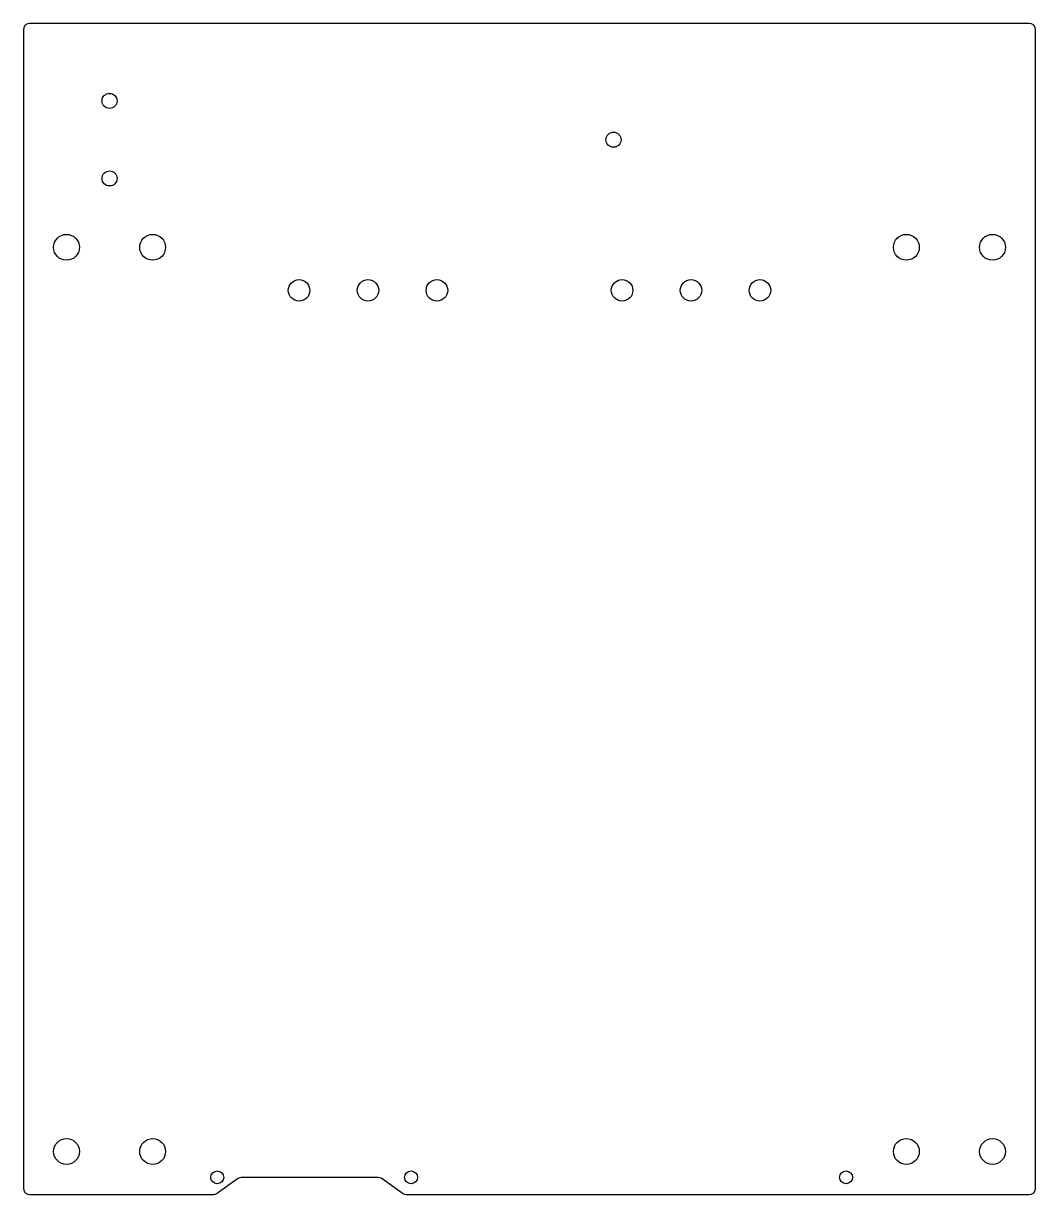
# Model space of a CAD drawing. Header units: millimetres. Extents: x -118 to 118, y -115 to 157.
import ezdxf

# ---------------------------------------------------------------- set-up
doc = ezdxf.new("R2010")
doc.units = ezdxf.units.MM

msp = doc.modelspace()

# ---------------------------------------------------------------- linework, layer by layer
at = {"color": 7, "linetype": 'Continuous', "lineweight": 25}
for p, q in [((-117.5, 155.5), (-117.5, -113.5)), ((116, 157), (-116, 157)), ((117.5, -113.5), (117.5, 155.5)), ((-67.79, -111.36), (-72.47, -114.64)), ((-35.36, -111), (-66.64, -111)), ((-29.53, -114.64), (-34.21, -111.36)), ((-116, -115), (-73.61, -115)), ((-28.39, -115), (116, -115))]:
    msp.add_line(p, q, dxfattribs=at)
for centre, radius in [((-97.5, 139), 1.75), ((19.5, 130), 1.75), ((-97.5, 121), 1.75), ((-107.5, 105), 3), ((-87.5, 105), 3), ((87.5, 105), 3), ((107.5, 105), 3), ((-53.5, 95), 2.5), ((-37.5, 95), 2.5), ((-21.5, 95), 2.5), ((21.5, 95), 2.5), ((37.5, 95), 2.5), ((53.5, 95), 2.5), ((-107.5, -105), 3), ((-87.5, -105), 3), ((87.5, -105), 3), ((107.5, -105), 3), ((-72.5, -111), 1.5), ((-27.5, -111), 1.5), ((73.5, -111), 1.5)]:
    msp.add_circle(centre, radius, dxfattribs=at)
for centre, radius, start, end in [((-116, 155.5), 1.5, 90, 180), ((116, 155.5), 1.5, 0, 90), ((-66.64, -113), 2, 90, 125), ((-35.36, -113), 2, 55, 90), ((-116, -113.5), 1.5, 180, 270), ((116, -113.5), 1.5, 270, 0), ((-73.61, -113), 2, 270, 305), ((-28.39, -113), 2, 235, 270)]:
    msp.add_arc(centre, radius, start, end, dxfattribs=at)

doc.saveas('drawing.dxf')
